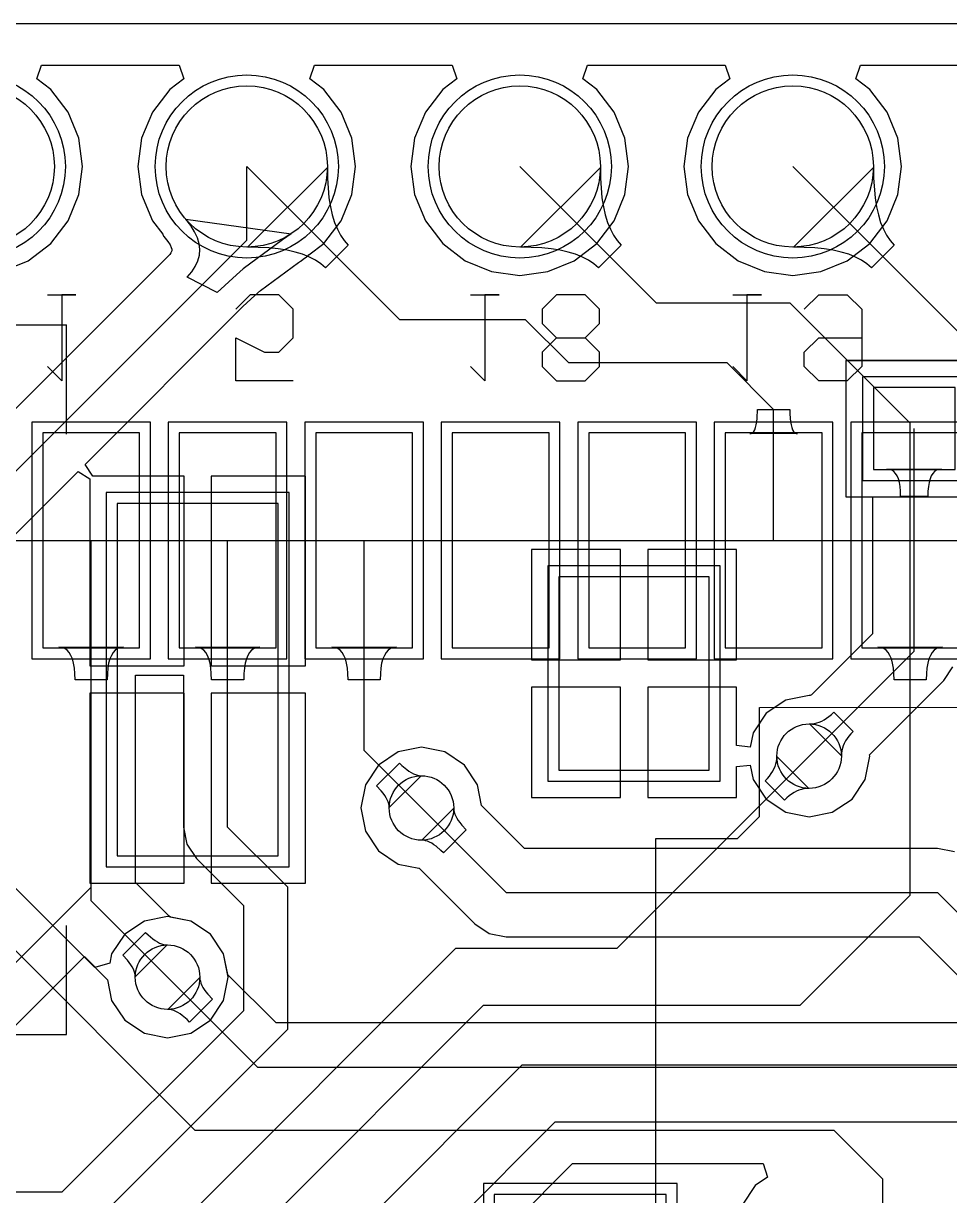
# Model space of a CAD drawing. Header units: millimetres. Extents: x 54.7 to 132.3, y 69.9 to 97.5.
# Drawn here: x 106.3 to 114.92, y 86.61 to 97.52 of the extents above; entities that cross this region are included whole.
import ezdxf

# ---------------------------------------------------------------- set-up
doc = ezdxf.new("R2010")
doc.units = ezdxf.units.MM
for name, color, linetype in [('BottomLayer', 5, 'Continuous'), ('BottomOverlay', 54, 'Continuous'), ('BottomPaste', 16, 'Continuous'), ('BottomSolder', 6, 'Continuous'), ('KeepOutLayer', 6, 'Continuous'), ('MultiLayer', 9, 'Continuous'), ('TopLayer', 1, 'Continuous'), ('TopOverlay', 2, 'Continuous'), ('TopPaste', 8, 'Continuous'), ('TopSolder', 216, 'Continuous')]:
    doc.layers.add(name, color=color, linetype=linetype)

# ---------------------------------------------------------------- blocks, each defined once
blk = doc.blocks.new('ESP32_WROVER_B_3')
at = {"layer": 'BottomLayer'}
for p, q in [((17, -4.63), (17, -5.53)), ((19, -4.63), (17, -4.63)), ((19, -5.53), (19, -4.63)), ((17, -5.53), (19, -5.53)), ((17, -5.9), (17, -6.8)), ((19, -5.9), (17, -5.9)), ((19, -6.8), (19, -5.9)), ((17, -6.8), (19, -6.8)), ((17, -7.17), (17, -8.07)), ((19, -7.17), (17, -7.17)), ((19, -8.07), (19, -7.17)), ((17, -8.07), (19, -8.07)), ((17, -8.44), (17, -9.34)), ((19, -8.44), (17, -8.44)), ((19, -9.34), (19, -8.44)), ((17, -9.34), (19, -9.34)), ((17, -9.71), (17, -10.61)), ((19, -9.71), (17, -9.71)), ((19, -10.61), (19, -9.71)), ((17, -10.61), (19, -10.61)), ((17, -10.98), (17, -11.88)), ((19, -10.98), (17, -10.98)), ((19, -11.88), (19, -10.98)), ((17, -11.88), (19, -11.88)), ((17, -12.25), (17, -13.15)), ((19, -12.25), (17, -12.25)), ((19, -13.15), (19, -12.25))]:
    blk.add_line(p, q, dxfattribs=at)
at = {"layer": 'BottomOverlay'}
blk.add_line((18, 1.1), (18, -30.35), dxfattribs=at)
at = {"layer": 'BottomPaste'}
for p, q in [((17, -4.63), (17, -5.53)), ((19, -4.63), (17, -4.63)), ((19, -5.53), (19, -4.63)), ((17, -5.53), (19, -5.53)), ((17, -5.9), (17, -6.8)), ((19, -5.9), (17, -5.9)), ((19, -6.8), (19, -5.9)), ((17, -6.8), (19, -6.8)), ((17, -7.17), (17, -8.07)), ((19, -7.17), (17, -7.17)), ((19, -8.07), (19, -7.17)), ((17, -8.07), (19, -8.07)), ((17, -8.44), (17, -9.34)), ((19, -8.44), (17, -8.44)), ((19, -9.34), (19, -8.44)), ((17, -9.34), (19, -9.34)), ((17, -9.71), (17, -10.61)), ((19, -9.71), (17, -9.71)), ((19, -10.61), (19, -9.71)), ((17, -10.61), (19, -10.61)), ((17, -10.98), (17, -11.88)), ((19, -10.98), (17, -10.98)), ((19, -11.88), (19, -10.98)), ((17, -11.88), (19, -11.88)), ((17, -12.25), (17, -13.15)), ((19, -12.25), (17, -12.25)), ((19, -13.15), (19, -12.25))]:
    blk.add_line(p, q, dxfattribs=at)
at = {"layer": 'BottomSolder'}
for p, q in [((16.898, -4.528), (16.898, -5.632)), ((19.102, -4.528), (16.898, -4.528)), ((19.102, -5.632), (19.102, -4.528)), ((16.898, -5.632), (19.102, -5.632)), ((16.898, -5.798), (16.898, -6.902)), ((19.102, -5.798), (16.898, -5.798)), ((19.102, -6.902), (19.102, -5.798)), ((16.898, -6.902), (19.102, -6.902)), ((16.898, -7.068), (16.898, -8.172)), ((19.102, -7.068), (16.898, -7.068)), ((19.102, -8.172), (19.102, -7.068)), ((16.898, -8.172), (19.102, -8.172)), ((16.898, -8.338), (16.898, -9.442)), ((19.102, -8.338), (16.898, -8.338)), ((19.102, -9.442), (19.102, -8.338)), ((16.898, -9.442), (19.102, -9.442)), ((16.898, -9.608), (16.898, -10.712)), ((19.102, -9.608), (16.898, -9.608)), ((19.102, -10.712), (19.102, -9.608)), ((16.898, -10.712), (19.102, -10.712)), ((16.898, -10.878), (16.898, -11.982)), ((19.102, -10.878), (16.898, -10.878)), ((19.102, -11.982), (19.102, -10.878)), ((16.898, -11.982), (19.102, -11.982)), ((16.898, -12.148), (16.898, -13.252)), ((19.102, -12.148), (16.898, -12.148)), ((19.102, -13.252), (19.102, -12.148))]:
    blk.add_line(p, q, dxfattribs=at)
blk = doc.blocks.new('TFC____8')
at = {"layer": 'TopLayer'}
for p, q in [((-4.841, 7.842), (-6.241, 7.842)), ((-6.241, 7.842), (-6.241, 6.042)), ((-4.841, 6.042), (-4.841, 7.842)), ((-6.241, 6.042), (-4.841, 6.042)), ((-5.241, 2.092), (-6.841, 2.092)), ((-6.841, 2.092), (-6.841, 1.392)), ((-5.241, 1.392), (-5.241, 2.092))]:
    blk.add_line(p, q, dxfattribs=at)
at = {"layer": 'TopOverlay'}
for p, q in [((-4.373, 6.626), (8.459, 6.642)), ((-4.373, 5.61), (-4.373, 6.626)), ((-4.577, 5.407), (-4.373, 5.61)), ((-5.339, 5.407), (-4.577, 5.407)), ((-5.339, -7.293), (-5.339, 5.407))]:
    blk.add_line(p, q, dxfattribs=at)
at = {"layer": 'TopPaste'}
for p, q in [((-4.841, 7.842), (-6.241, 7.842)), ((-6.241, 7.842), (-6.241, 6.042)), ((-4.841, 6.042), (-4.841, 7.842)), ((-6.241, 6.042), (-4.841, 6.042)), ((-5.241, 2.092), (-6.841, 2.092)), ((-6.841, 2.092), (-6.841, 1.392)), ((-5.241, 1.392), (-5.241, 2.092))]:
    blk.add_line(p, q, dxfattribs=at)
at = {"layer": 'TopSolder'}
for p, q in [((-4.739, 7.944), (-6.342, 7.944)), ((-6.342, 7.944), (-6.342, 5.94)), ((-4.739, 5.94), (-4.739, 7.944)), ((-6.342, 5.94), (-4.739, 5.94)), ((-5.139, 2.194), (-6.942, 2.194)), ((-6.942, 2.194), (-6.942, 1.29)), ((-5.139, 1.29), (-5.139, 2.194))]:
    blk.add_line(p, q, dxfattribs=at)
blk = doc.blocks.new('LM39100_11')
at = {"layer": 'TopLayer'}
for p, q in [((-1.589, 3.824), (-1.589, 2.325)), ((1.691, 3.824), (-1.589, 3.824)), ((1.691, 2.325), (1.691, 3.824)), ((-1.589, 2.325), (1.691, 2.325)), ((-2.731, -2.477), (-2.731, -3.975)), ((-1.74, -2.477), (-2.731, -2.477)), ((-1.74, -3.975), (-1.74, -2.477)), ((-0.444, -2.476), (-0.444, -3.976)), ((0.546, -2.476), (-0.444, -2.476)), ((0.546, -3.976), (0.546, -2.476)), ((1.841, -2.477), (1.841, -3.975)), ((2.832, -2.477), (1.841, -2.477)), ((2.832, -3.975), (2.832, -2.477)), ((-2.731, -3.975), (-1.74, -3.975)), ((-0.444, -3.976), (0.546, -3.976)), ((1.841, -3.975), (2.832, -3.975))]:
    blk.add_line(p, q, dxfattribs=at)
at = {"layer": 'TopOverlay'}
for p, q in [((-3.251, -2.21), (-3.251, 1.854)), ((-2.235, 1.854), (-3.251, 1.854)), ((3.353, 1.854), (2.337, 1.854)), ((3.353, -2.21), (3.353, 1.854))]:
    blk.add_line(p, q, dxfattribs=at)
at = {"layer": 'TopPaste'}
for p, q in [((-1.589, 3.824), (-1.589, 2.325)), ((1.691, 3.824), (-1.589, 3.824)), ((1.691, 2.325), (1.691, 3.824)), ((-1.589, 2.325), (1.691, 2.325)), ((-2.731, -2.477), (-2.731, -3.975)), ((-1.74, -2.477), (-2.731, -2.477)), ((-1.74, -3.975), (-1.74, -2.477)), ((-0.444, -2.476), (-0.444, -3.976)), ((0.546, -2.476), (-0.444, -2.476)), ((0.546, -3.976), (0.546, -2.476)), ((1.841, -2.477), (1.841, -3.975)), ((2.832, -2.477), (1.841, -2.477)), ((2.832, -3.975), (2.832, -2.477)), ((-2.731, -3.975), (-1.74, -3.975)), ((-0.444, -3.976), (0.546, -3.976)), ((1.841, -3.975), (2.832, -3.975))]:
    blk.add_line(p, q, dxfattribs=at)
at = {"layer": 'TopSolder'}
for p, q in [((-1.691, 3.925), (-1.691, 2.223)), ((1.792, 3.925), (-1.691, 3.925)), ((1.792, 2.223), (1.792, 3.925)), ((-1.691, 2.223), (1.792, 2.223)), ((-2.832, -2.375), (-2.832, -4.077)), ((-1.638, -2.375), (-2.832, -2.375)), ((-1.638, -4.077), (-1.638, -2.375)), ((-0.546, -2.374), (-0.546, -4.077)), ((0.647, -2.374), (-0.546, -2.374)), ((0.647, -4.077), (0.647, -2.374)), ((1.74, -2.375), (1.74, -4.077)), ((2.934, -2.375), (1.74, -2.375)), ((2.934, -4.077), (2.934, -2.375)), ((-2.832, -4.077), (-1.638, -4.077)), ((-0.546, -4.077), (0.647, -4.077)), ((1.74, -4.077), (2.934, -4.077))]:
    blk.add_line(p, q, dxfattribs=at)
blk = doc.blocks.new('R0603_28')
at = {"layer": 'TopLayer'}
for p, q in [((-1.0795, 0.381), (-1.0795, -0.381)), ((-0.3175, 0.381), (-1.0795, 0.381)), ((-0.3175, -0.381), (-0.3175, 0.381)), ((0.3175, 0.381), (0.3175, -0.381)), ((1.0795, 0.381), (0.3175, 0.381)), ((1.0795, -0.381), (1.0795, 0.381)), ((-1.0795, -0.381), (-0.3175, -0.381)), ((0.3175, -0.381), (1.0795, -0.381))]:
    blk.add_line(p, q, dxfattribs=at)
at = {"layer": 'TopOverlay'}
for p, q in [((-1.3335, -0.635), (-1.3335, 0.635)), ((-1.3335, 0.635), (1.3335, 0.635)), ((1.3335, -0.635), (1.3335, 0.635)), ((-1.3335, -0.635), (1.3335, -0.635))]:
    blk.add_line(p, q, dxfattribs=at)
at = {"layer": 'TopPaste'}
for p, q in [((-1.0795, 0.381), (-1.0795, -0.381)), ((-0.3175, 0.381), (-1.0795, 0.381)), ((-0.3175, -0.381), (-0.3175, 0.381)), ((0.3175, 0.381), (0.3175, -0.381)), ((1.0795, 0.381), (0.3175, 0.381)), ((1.0795, -0.381), (1.0795, 0.381)), ((-1.0795, -0.381), (-0.3175, -0.381)), ((0.3175, -0.381), (1.0795, -0.381))]:
    blk.add_line(p, q, dxfattribs=at)
at = {"layer": 'TopSolder'}
for p, q in [((-1.1811, 0.4826), (-1.1811, -0.4826)), ((-0.2159, 0.4826), (-1.1811, 0.4826)), ((-0.2159, -0.4826), (-0.2159, 0.4826)), ((0.2159, 0.4826), (0.2159, -0.4826)), ((1.1811, 0.4826), (0.2159, 0.4826)), ((1.1811, -0.4826), (1.1811, 0.4826)), ((-1.1811, -0.4826), (-0.2159, -0.4826)), ((0.2159, -0.4826), (1.1811, -0.4826))]:
    blk.add_line(p, q, dxfattribs=at)
blk = doc.blocks.new('HDR1X12_35')
at = {"layer": 'BottomLayer'}
for centre in [(12.7, 0), (15.24, 0), (17.78, 0), (20.32, 0)]:
    blk.add_circle(centre, 0.75, dxfattribs=at)
at = {"layer": 'BottomSolder'}
for centre in [(12.7, 0), (15.24, 0), (17.78, 0), (20.32, 0)]:
    blk.add_circle(centre, 0.852, dxfattribs=at)
at = {"layer": 'MultiLayer'}
for centre in [(12.7, 0), (15.24, 0), (17.78, 0), (20.32, 0)]:
    blk.add_circle(centre, 0.75, dxfattribs=at)
at = {"layer": 'TopLayer'}
for centre in [(12.7, 0), (15.24, 0), (17.78, 0), (20.32, 0)]:
    blk.add_circle(centre, 0.75, dxfattribs=at)
at = {"layer": 'TopSolder'}
for centre in [(12.7, 0), (15.24, 0), (17.78, 0), (20.32, 0)]:
    blk.add_circle(centre, 0.852, dxfattribs=at)

msp = doc.modelspace()

# ---------------------------------------------------------------- linework, layer by layer
at = {"layer": 'BottomLayer'}
for p, q in [((108.382, 96.19), (109.804, 94.767)), ((108.389, 95.44), (109.132, 96.182)), ((109.132, 96.182), (109.133, 96.081)), ((110.922, 96.19), (112.192, 94.92)), ((110.929, 95.44), (111.672, 96.182)), ((111.672, 96.182), (111.673, 96.081)), ((113.462, 96.19), (115.824, 93.828)), ((113.469, 95.44), (114.212, 96.182)), ((114.212, 96.182), (114.213, 96.081)), ((109.133, 96.081), (109.147, 95.897)), ((111.673, 96.081), (111.687, 95.897)), ((114.213, 96.081), (114.227, 95.897)), ((109.147, 95.897), (109.16, 95.814)), ((111.687, 95.897), (111.7, 95.814)), ((114.227, 95.897), (114.24, 95.814)), ((109.16, 95.814), (109.178, 95.739)), ((111.7, 95.814), (111.718, 95.739)), ((114.24, 95.814), (114.258, 95.739)), ((109.178, 95.739), (109.199, 95.67)), ((109.199, 95.67), (109.225, 95.607)), ((111.718, 95.739), (111.739, 95.67)), ((111.739, 95.67), (111.765, 95.607)), ((114.258, 95.739), (114.279, 95.67)), ((114.279, 95.67), (114.305, 95.607)), ((109.225, 95.607), (109.254, 95.551)), ((109.254, 95.551), (109.288, 95.501)), ((111.765, 95.607), (111.794, 95.551)), ((111.794, 95.551), (111.828, 95.501)), ((114.305, 95.607), (114.334, 95.551)), ((114.334, 95.551), (114.368, 95.501)), ((108.586, 95.434), (108.389, 95.44)), ((109.326, 95.458), (109.114, 95.246)), ((109.288, 95.501), (109.326, 95.458)), ((111.126, 95.434), (110.929, 95.44)), ((111.866, 95.458), (111.654, 95.246)), ((111.828, 95.501), (111.866, 95.458)), ((113.666, 95.434), (113.469, 95.44)), ((114.406, 95.458), (114.194, 95.246)), ((114.368, 95.501), (114.406, 95.458)), ((108.675, 95.425), (108.586, 95.434)), ((108.757, 95.411), (108.675, 95.425)), ((108.833, 95.394), (108.757, 95.411)), ((108.902, 95.373), (108.833, 95.394)), ((108.965, 95.347), (108.902, 95.373)), ((109.021, 95.317), (108.965, 95.347)), ((111.215, 95.425), (111.126, 95.434)), ((111.297, 95.411), (111.215, 95.425)), ((111.373, 95.394), (111.297, 95.411)), ((111.442, 95.373), (111.373, 95.394)), ((111.505, 95.347), (111.442, 95.373)), ((111.561, 95.317), (111.505, 95.347)), ((113.755, 95.425), (113.666, 95.434)), ((113.837, 95.411), (113.755, 95.425)), ((113.913, 95.394), (113.837, 95.411)), ((113.982, 95.373), (113.913, 95.394)), ((114.045, 95.347), (113.982, 95.373)), ((114.101, 95.317), (114.045, 95.347)), ((109.07, 95.284), (109.021, 95.317)), ((109.114, 95.246), (109.07, 95.284)), ((111.61, 95.284), (111.561, 95.317)), ((111.654, 95.246), (111.61, 95.284)), ((114.15, 95.284), (114.101, 95.317)), ((114.194, 95.246), (114.15, 95.284)), ((112.192, 94.92), (113.436, 94.92)), ((113.436, 94.92), (114.554, 93.802)), ((109.804, 94.767), (110.973, 94.767)), ((110.973, 94.767), (111.374, 94.366)), ((111.374, 94.366), (112.847, 94.366)), ((112.847, 94.366), (113.284, 93.929)), ((113.131, 93.848), (113.134, 93.929)), ((113.134, 93.929), (113.434, 93.929)), ((113.284, 92.71), (113.284, 93.929)), ((113.434, 93.929), (113.435, 93.886)), ((113.122, 93.785), (113.127, 93.814)), ((113.127, 93.814), (113.131, 93.848)), ((113.435, 93.886), (113.441, 93.814)), ((113.441, 93.814), (113.446, 93.785)), ((114.554, 92.71), (114.554, 93.802)), ((113.062, 93.704), (113.075, 93.706)), ((113.506, 93.704), (113.062, 93.704)), ((113.075, 93.706), (113.088, 93.713)), ((113.088, 93.713), (113.099, 93.724)), ((113.099, 93.724), (113.108, 93.74)), ((113.108, 93.74), (113.116, 93.76)), ((113.116, 93.76), (113.122, 93.785)), ((113.446, 93.785), (113.452, 93.76)), ((113.452, 93.76), (113.46, 93.74)), ((113.46, 93.74), (113.469, 93.724)), ((113.469, 93.724), (113.48, 93.713)), ((113.48, 93.713), (113.493, 93.706)), ((113.493, 93.706), (113.506, 93.704)), ((106.934, 89.484), (106.934, 92.71)), ((108.204, 90.043), (108.204, 92.71)), ((109.474, 90.754), (109.474, 92.71)), ((114.554, 89.408), (114.554, 92.71)), ((106.662, 91.713), (106.634, 91.716)), ((106.634, 91.716), (107.234, 91.716)), ((106.688, 91.704), (106.662, 91.713)), ((106.711, 91.689), (106.688, 91.704)), ((106.73, 91.668), (106.711, 91.689)), ((106.746, 91.64), (106.73, 91.668)), ((106.76, 91.607), (106.746, 91.64)), ((107.122, 91.64), (107.108, 91.607)), ((107.138, 91.668), (107.122, 91.64)), ((107.157, 91.689), (107.138, 91.668)), ((107.18, 91.704), (107.157, 91.689)), ((107.206, 91.713), (107.18, 91.704)), ((107.234, 91.716), (107.206, 91.713)), ((107.932, 91.713), (107.904, 91.716)), ((107.904, 91.716), (108.504, 91.716)), ((107.958, 91.704), (107.932, 91.713)), ((107.981, 91.689), (107.958, 91.704)), ((108, 91.668), (107.981, 91.689)), ((108.016, 91.64), (108, 91.668)), ((108.03, 91.607), (108.016, 91.64)), ((108.392, 91.64), (108.378, 91.607)), ((108.408, 91.668), (108.392, 91.64)), ((108.427, 91.689), (108.408, 91.668)), ((108.45, 91.704), (108.427, 91.689)), ((108.476, 91.713), (108.45, 91.704)), ((108.504, 91.716), (108.476, 91.713)), ((109.202, 91.713), (109.174, 91.716)), ((109.174, 91.716), (109.774, 91.716)), ((109.228, 91.704), (109.202, 91.713)), ((109.251, 91.689), (109.228, 91.704)), ((109.27, 91.668), (109.251, 91.689)), ((109.286, 91.64), (109.27, 91.668)), ((109.3, 91.607), (109.286, 91.64)), ((109.662, 91.64), (109.648, 91.607)), ((109.678, 91.668), (109.662, 91.64)), ((109.697, 91.689), (109.678, 91.668)), ((109.72, 91.704), (109.697, 91.689)), ((109.746, 91.713), (109.72, 91.704)), ((109.774, 91.716), (109.746, 91.713)), ((114.282, 91.713), (114.254, 91.716)), ((114.254, 91.716), (114.854, 91.716)), ((114.308, 91.704), (114.282, 91.713)), ((114.331, 91.689), (114.308, 91.704)), ((114.35, 91.668), (114.331, 91.689)), ((114.366, 91.64), (114.35, 91.668)), ((114.38, 91.607), (114.366, 91.64)), ((114.742, 91.64), (114.728, 91.607)), ((114.758, 91.668), (114.742, 91.64)), ((114.777, 91.689), (114.758, 91.668)), ((114.8, 91.704), (114.777, 91.689)), ((114.826, 91.713), (114.8, 91.704)), ((114.854, 91.716), (114.826, 91.713)), ((106.771, 91.568), (106.76, 91.607)), ((106.778, 91.522), (106.771, 91.568)), ((106.782, 91.471), (106.778, 91.522)), ((107.09, 91.522), (107.086, 91.471)), ((107.097, 91.568), (107.09, 91.522)), ((107.108, 91.607), (107.097, 91.568)), ((108.041, 91.568), (108.03, 91.607)), ((108.048, 91.522), (108.041, 91.568)), ((108.052, 91.471), (108.048, 91.522)), ((108.36, 91.522), (108.356, 91.471)), ((108.367, 91.568), (108.36, 91.522)), ((108.378, 91.607), (108.367, 91.568)), ((109.311, 91.568), (109.3, 91.607)), ((109.318, 91.522), (109.311, 91.568)), ((109.322, 91.471), (109.318, 91.522)), ((109.63, 91.522), (109.626, 91.471)), ((109.637, 91.568), (109.63, 91.522)), ((109.648, 91.607), (109.637, 91.568)), ((114.391, 91.568), (114.38, 91.607)), ((114.398, 91.522), (114.391, 91.568)), ((114.402, 91.471), (114.398, 91.522)), ((114.71, 91.522), (114.706, 91.471)), ((114.717, 91.568), (114.71, 91.522)), ((114.728, 91.607), (114.717, 91.568)), ((106.784, 91.413), (106.782, 91.471)), ((107.084, 91.413), (106.784, 91.413)), ((107.086, 91.471), (107.084, 91.413)), ((107.346, 89.528), (107.346, 91.456)), ((107.346, 91.456), (107.5, 91.456)), ((107.5, 91.456), (107.5, 91.456)), ((107.5, 91.456), (107.792, 91.456)), ((107.792, 91.456), (107.792, 90.043)), ((108.054, 91.413), (108.052, 91.471)), ((108.354, 91.413), (108.054, 91.413)), ((108.356, 91.471), (108.354, 91.413)), ((109.324, 91.413), (109.322, 91.471)), ((109.624, 91.413), (109.324, 91.413)), ((109.626, 91.471), (109.624, 91.413)), ((114.404, 91.413), (114.402, 91.471)), ((114.704, 91.413), (114.404, 91.413)), ((114.706, 91.471), (114.704, 91.413)), ((109.474, 90.754), (110.007, 90.221)), ((109.59, 90.426), (109.802, 90.638)), ((109.802, 90.638), (109.826, 90.615)), ((111.827, 88.916), (113.614, 90.703)), ((113.305, 90.631), (113.31, 90.654)), ((113.31, 90.654), (113.313, 90.677)), ((113.313, 90.677), (113.314, 90.7)), ((113.314, 90.7), (113.611, 90.403)), ((109.826, 90.615), (109.87, 90.578)), ((109.87, 90.578), (109.891, 90.563)), ((109.891, 90.563), (109.912, 90.55)), ((109.912, 90.55), (109.932, 90.539)), ((109.932, 90.539), (109.951, 90.531)), ((109.951, 90.531), (109.969, 90.525)), ((113.245, 90.518), (113.261, 90.541)), ((113.261, 90.541), (113.275, 90.563)), ((113.275, 90.563), (113.287, 90.586)), ((113.287, 90.586), (113.297, 90.608)), ((113.297, 90.608), (113.305, 90.631)), ((109.633, 90.38), (109.59, 90.426)), ((110.004, 90.521), (109.707, 90.224)), ((109.969, 90.525), (109.987, 90.522)), ((109.987, 90.522), (110.004, 90.521)), ((113.205, 90.474), (113.226, 90.496)), ((113.385, 90.294), (113.205, 90.474)), ((113.226, 90.496), (113.245, 90.518)), ((109.65, 90.358), (109.633, 90.38)), ((109.666, 90.337), (109.65, 90.358)), ((109.679, 90.316), (109.666, 90.337)), ((109.689, 90.296), (109.679, 90.316)), ((113.407, 90.315), (113.385, 90.294)), ((113.429, 90.334), (113.407, 90.315)), ((113.451, 90.35), (113.429, 90.334)), ((113.474, 90.365), (113.451, 90.35)), ((113.496, 90.377), (113.474, 90.365)), ((113.519, 90.386), (113.496, 90.377)), ((113.542, 90.394), (113.519, 90.386)), ((113.565, 90.399), (113.542, 90.394)), ((113.588, 90.403), (113.565, 90.399)), ((113.611, 90.403), (113.588, 90.403)), ((109.697, 90.277), (109.689, 90.296)), ((109.703, 90.259), (109.697, 90.277)), ((109.706, 90.241), (109.703, 90.259)), ((109.707, 90.224), (109.706, 90.241)), ((107.792, 90.043), (107.823, 89.885)), ((108.204, 90.043), (108.763, 89.484)), ((107.823, 89.885), (107.913, 89.752)), ((107.913, 89.752), (108.351, 89.314)), ((105.105, 87.655), (106.934, 89.484)), ((106.934, 89.357), (106.934, 89.484)), ((107.661, 89.213), (107.346, 89.528)), ((108.763, 88.163), (108.763, 89.484)), ((106.934, 89.357), (107.645, 88.646)), ((113.531, 88.385), (114.554, 89.408)), ((108.351, 89.314), (108.351, 88.334)), ((107.668, 89.207), (107.661, 89.213)), ((107.669, 89.206), (107.668, 89.207)), ((107.861, 89.168), (107.669, 89.206)), ((108.045, 89.045), (107.861, 89.168)), ((107.228, 88.851), (107.44, 89.063)), ((107.44, 89.063), (107.464, 89.041)), ((107.464, 89.041), (107.508, 89.003)), ((107.508, 89.003), (107.529, 88.988)), ((108.167, 88.862), (108.045, 89.045)), ((105.712, 84.3), (110.328, 88.916)), ((107.642, 88.946), (107.345, 88.649)), ((107.529, 88.988), (107.55, 88.975)), ((107.55, 88.975), (107.57, 88.964)), ((107.57, 88.964), (107.589, 88.956)), ((107.589, 88.956), (107.607, 88.95)), ((107.607, 88.95), (107.625, 88.947)), ((107.625, 88.947), (107.642, 88.946)), ((110.328, 88.916), (111.827, 88.916)), ((105.396, 87.364), (106.871, 88.838)), ((106.871, 88.838), (107.081, 88.628)), ((107.271, 88.805), (107.228, 88.851)), ((107.288, 88.783), (107.271, 88.805)), ((107.303, 88.762), (107.288, 88.783)), ((108.21, 88.646), (108.167, 88.862)), ((107.316, 88.741), (107.303, 88.762)), ((107.327, 88.722), (107.316, 88.741)), ((107.335, 88.702), (107.327, 88.722)), ((107.341, 88.684), (107.335, 88.702)), ((107.344, 88.666), (107.341, 88.684)), ((107.081, 88.628), (107.082, 88.626)), ((107.082, 88.626), (107.085, 88.622)), ((107.085, 88.622), (107.123, 88.43)), ((107.345, 88.649), (107.344, 88.666)), ((108.167, 88.43), (108.21, 88.646)), ((105.969, 83.769), (110.584, 88.385)), ((107.123, 88.43), (107.246, 88.247)), ((108.045, 88.247), (108.167, 88.43)), ((110.584, 88.385), (113.531, 88.385)), ((108.351, 88.334), (106.662, 86.645)), ((107.246, 88.247), (107.429, 88.124)), ((107.861, 88.124), (108.045, 88.247)), ((106.832, 86.233), (108.763, 88.163)), ((107.429, 88.124), (107.645, 88.081)), ((107.645, 88.081), (107.861, 88.124)), ((102.895, 79.781), (110.945, 87.831)), ((110.945, 87.831), (117.238, 87.831)), ((102.921, 78.969), (111.252, 87.3)), ((111.252, 87.3), (117.018, 87.3)), ((103.195, 78.694), (111.413, 86.911)), ((111.413, 86.911), (113.188, 86.911)), ((113.188, 86.911), (113.227, 86.784)), ((113.227, 86.784), (113.113, 86.709)), ((106.662, 86.645), (103.142, 86.645)), ((113.113, 86.709), (112.991, 86.525))]:
    msp.add_line(p, q, dxfattribs=at)
for centre in [(113.614, 90.703), (110.007, 90.221), (107.645, 88.646)]:
    msp.add_circle(centre, 0.3, dxfattribs=at)
at = {"layer": 'BottomOverlay'}
for p, q in [((106.527, 94.996), (106.793, 94.996)), ((106.793, 94.996), (106.66, 94.996)), ((106.66, 94.996), (106.66, 94.196)), ((108.413, 94.996), (108.28, 94.863)), ((108.68, 94.996), (108.413, 94.996)), ((108.813, 94.863), (108.68, 94.996)), ((110.465, 94.996), (110.731, 94.996)), ((110.731, 94.996), (110.598, 94.996)), ((110.598, 94.996), (110.598, 94.196)), ((111.264, 94.996), (111.131, 94.863)), ((111.531, 94.996), (111.264, 94.996)), ((111.664, 94.863), (111.531, 94.996)), ((112.903, 94.996), (113.17, 94.996)), ((113.17, 94.996), (113.036, 94.996)), ((113.036, 94.996), (113.036, 94.196)), ((113.569, 94.863), (113.703, 94.996)), ((113.703, 94.996), (113.969, 94.996)), ((113.969, 94.996), (114.103, 94.863)), ((108.813, 94.596), (108.813, 94.863)), ((111.131, 94.863), (111.131, 94.729)), ((111.664, 94.729), (111.664, 94.863)), ((114.103, 94.863), (114.103, 94.33)), ((111.131, 94.729), (111.264, 94.596)), ((111.531, 94.596), (111.664, 94.729)), ((108.28, 94.196), (108.28, 94.596)), ((108.28, 94.596), (108.547, 94.463)), ((108.68, 94.463), (108.813, 94.596)), ((111.264, 94.596), (111.131, 94.463)), ((111.264, 94.596), (111.531, 94.596)), ((111.664, 94.463), (111.531, 94.596)), ((113.569, 94.463), (113.703, 94.596)), ((113.703, 94.596), (114.103, 94.596)), ((108.547, 94.463), (108.68, 94.463)), ((111.131, 94.463), (111.131, 94.33)), ((111.664, 94.33), (111.664, 94.463)), ((113.569, 94.33), (113.569, 94.463)), ((106.66, 94.196), (106.527, 94.33)), ((110.598, 94.196), (110.465, 94.33)), ((111.131, 94.33), (111.264, 94.196)), ((111.531, 94.196), (111.664, 94.33)), ((113.036, 94.196), (112.903, 94.33)), ((113.703, 94.196), (113.569, 94.33)), ((114.103, 94.33), (113.969, 94.196)), ((108.813, 94.196), (108.28, 94.196)), ((111.264, 94.196), (111.531, 94.196)), ((113.969, 94.196), (113.703, 94.196))]:
    msp.add_line(p, q, dxfattribs=at)
at = {"layer": 'KeepOutLayer'}
msp.add_line((58.532, 97.521), (130.127, 97.521), dxfattribs=at)
at = {"layer": 'MultiLayer'}
for centre in [(113.614, 90.703), (110.007, 90.221), (107.645, 88.646)]:
    msp.add_circle(centre, 0.3, dxfattribs=at)
at = {"layer": 'TopLayer'}
for p, q in [((106.428, 97.006), (106.471, 97.133)), ((106.471, 97.133), (107.753, 97.133)), ((107.753, 97.133), (107.796, 97.006)), ((108.968, 97.006), (109.011, 97.133)), ((109.011, 97.133), (110.293, 97.133)), ((110.293, 97.133), (110.336, 97.006)), ((111.508, 97.006), (111.551, 97.133)), ((111.551, 97.133), (112.833, 97.133)), ((112.833, 97.133), (112.876, 97.006)), ((114.048, 97.006), (114.091, 97.133)), ((114.091, 97.133), (115.373, 97.133)), ((106.558, 96.906), (106.428, 97.006)), ((107.796, 97.006), (107.666, 96.906)), ((109.098, 96.906), (108.968, 97.006)), ((110.336, 97.006), (110.206, 96.906)), ((111.638, 96.906), (111.508, 97.006)), ((112.876, 97.006), (112.746, 96.906)), ((114.178, 96.906), (114.048, 97.006)), ((106.719, 96.696), (106.558, 96.906)), ((107.666, 96.906), (107.505, 96.696)), ((109.259, 96.696), (109.098, 96.906)), ((110.206, 96.906), (110.045, 96.696)), ((111.799, 96.696), (111.638, 96.906)), ((112.746, 96.906), (112.585, 96.696)), ((114.339, 96.696), (114.178, 96.906)), ((106.82, 96.452), (106.719, 96.696)), ((107.505, 96.696), (107.404, 96.452)), ((109.36, 96.452), (109.259, 96.696)), ((110.045, 96.696), (109.944, 96.452)), ((111.9, 96.452), (111.799, 96.696)), ((112.585, 96.696), (112.484, 96.452)), ((114.44, 96.452), (114.339, 96.696)), ((106.854, 96.19), (106.82, 96.452)), ((107.404, 96.452), (107.369, 96.19)), ((109.394, 96.19), (109.36, 96.452)), ((109.944, 96.452), (109.909, 96.19)), ((111.934, 96.19), (111.9, 96.452)), ((112.484, 96.452), (112.449, 96.19)), ((114.474, 96.19), (114.44, 96.452)), ((106.82, 95.928), (106.854, 96.19)), ((107.369, 96.19), (107.404, 95.928)), ((108.382, 95.504), (108.382, 96.19)), ((109.36, 95.928), (109.394, 96.19)), ((109.909, 96.19), (109.944, 95.928)), ((111.9, 95.928), (111.934, 96.19)), ((112.449, 96.19), (112.484, 95.928)), ((114.44, 95.928), (114.474, 96.19)), ((106.719, 95.683), (106.82, 95.928)), ((107.404, 95.928), (107.505, 95.683)), ((109.259, 95.683), (109.36, 95.928)), ((109.944, 95.928), (110.045, 95.683)), ((111.799, 95.683), (111.9, 95.928)), ((112.484, 95.928), (112.585, 95.683)), ((114.339, 95.683), (114.44, 95.928)), ((106.558, 95.474), (106.719, 95.683)), ((107.505, 95.683), (107.6, 95.559)), ((107.861, 95.641), (107.815, 95.699)), ((107.815, 95.699), (108.794, 95.563)), ((109.098, 95.474), (109.259, 95.683)), ((110.045, 95.683), (110.206, 95.474)), ((111.638, 95.474), (111.799, 95.683)), ((112.585, 95.683), (112.746, 95.474)), ((114.178, 95.474), (114.339, 95.683)), ((107.6, 95.559), (107.608, 95.543)), ((107.897, 95.583), (107.861, 95.641)), ((107.923, 95.527), (107.897, 95.583)), ((108.794, 95.563), (108.713, 95.509)), ((103.53, 90.653), (108.382, 95.504)), ((106.348, 95.313), (106.558, 95.474)), ((107.608, 95.543), (107.61, 95.541)), ((107.61, 95.541), (107.611, 95.539)), ((107.611, 95.539), (107.649, 95.491)), ((107.649, 95.491), (107.669, 95.46)), ((107.669, 95.46), (107.68, 95.436)), ((107.939, 95.471), (107.923, 95.527)), ((107.945, 95.417), (107.939, 95.471)), ((108.713, 95.509), (108.35, 95.238)), ((108.96, 95.368), (109.098, 95.474)), ((110.206, 95.474), (110.415, 95.313)), ((111.428, 95.313), (111.638, 95.474)), ((112.746, 95.474), (112.955, 95.313)), ((113.968, 95.313), (114.178, 95.474)), ((107.666, 95.371), (103.512, 91.217)), ((107.677, 95.387), (107.666, 95.371)), ((107.683, 95.399), (107.677, 95.387)), ((107.68, 95.436), (107.684, 95.42)), ((107.685, 95.406), (107.683, 95.399)), ((107.684, 95.42), (107.685, 95.412)), ((107.685, 95.412), (107.685, 95.406)), ((107.927, 95.311), (107.941, 95.364)), ((107.941, 95.364), (107.945, 95.417)), ((108.888, 95.313), (108.907, 95.327)), ((108.907, 95.327), (108.937, 95.348)), ((108.937, 95.348), (108.943, 95.353)), ((108.943, 95.353), (108.95, 95.356)), ((108.95, 95.356), (108.96, 95.368)), ((106.104, 95.212), (106.348, 95.313)), ((107.87, 95.21), (107.903, 95.26)), ((107.903, 95.26), (107.927, 95.311)), ((108.35, 95.238), (108.285, 95.183)), ((108.511, 95.035), (108.863, 95.298)), ((108.863, 95.298), (108.881, 95.31)), ((108.881, 95.31), (108.888, 95.313)), ((110.415, 95.313), (110.66, 95.212)), ((111.184, 95.212), (111.428, 95.313)), ((112.955, 95.313), (113.2, 95.212)), ((113.724, 95.212), (113.968, 95.313)), ((107.826, 95.16), (107.87, 95.21)), ((108.108, 95.018), (107.826, 95.16)), ((108.285, 95.183), (108.108, 95.018)), ((110.66, 95.212), (110.922, 95.177)), ((110.922, 95.177), (111.184, 95.212)), ((113.2, 95.212), (113.462, 95.177)), ((113.462, 95.177), (113.724, 95.212)), ((108.457, 94.989), (108.511, 95.035)), ((108.346, 94.886), (108.457, 94.989)), ((106.877, 93.417), (108.346, 94.886)), ((115.227, 94.386), (113.957, 94.386)), ((113.957, 94.386), (113.957, 93.116)), ((114.592, 91.681), (114.592, 93.751)), ((106.949, 93.309), (106.877, 93.417)), ((114.362, 93.371), (114.338, 93.373)), ((114.338, 93.373), (114.846, 93.373)), ((114.384, 93.363), (114.362, 93.371)), ((114.822, 93.371), (114.8, 93.363)), ((114.846, 93.373), (114.822, 93.371)), ((104.097, 90.637), (106.814, 93.353)), ((106.814, 93.353), (106.922, 93.282)), ((106.922, 93.282), (106.922, 93.193)), ((107.046, 93.309), (106.949, 93.309)), ((107.798, 93.309), (107.046, 93.309)), ((107.798, 91.542), (107.798, 93.309)), ((108.929, 93.309), (108.052, 93.309)), ((108.052, 93.309), (108.052, 91.542)), ((108.929, 91.542), (108.929, 93.309)), ((114.403, 93.351), (114.384, 93.363)), ((114.419, 93.333), (114.403, 93.351)), ((114.433, 93.31), (114.419, 93.333)), ((114.445, 93.282), (114.433, 93.31)), ((114.454, 93.249), (114.445, 93.282)), ((114.739, 93.282), (114.731, 93.249)), ((114.751, 93.31), (114.739, 93.282)), ((114.765, 93.333), (114.751, 93.31)), ((114.781, 93.351), (114.765, 93.333)), ((114.8, 93.363), (114.781, 93.351)), ((106.922, 93.193), (106.922, 91.542)), ((114.46, 93.211), (114.454, 93.249)), ((114.464, 93.168), (114.46, 93.211)), ((114.465, 93.119), (114.464, 93.168)), ((114.72, 93.168), (114.719, 93.119)), ((114.724, 93.211), (114.72, 93.168)), ((114.731, 93.249), (114.724, 93.211)), ((113.957, 93.116), (114.204, 93.116)), ((114.204, 93.116), (114.204, 91.842)), ((114.719, 93.119), (114.465, 93.119)), ((111.858, 92.627), (111.031, 92.627)), ((111.031, 92.627), (111.031, 91.6)), ((111.858, 91.6), (111.858, 92.627)), ((112.939, 92.627), (112.112, 92.627)), ((112.112, 92.627), (112.112, 91.6)), ((112.939, 91.6), (112.939, 92.627)), ((114.204, 91.842), (113.635, 91.273)), ((113.614, 90.703), (114.592, 91.681)), ((106.922, 91.542), (107.798, 91.542)), ((108.052, 91.542), (108.929, 91.542)), ((111.031, 91.6), (111.858, 91.6)), ((112.112, 91.6), (112.939, 91.6)), ((114.867, 91.407), (114.951, 91.533)), ((114.184, 90.724), (114.867, 91.407)), ((111.858, 91.346), (111.031, 91.346)), ((111.031, 91.346), (111.031, 90.319)), ((111.858, 90.319), (111.858, 91.346)), ((112.939, 91.346), (112.112, 91.346)), ((112.112, 91.346), (112.112, 90.319)), ((112.939, 90.801), (112.939, 91.346)), ((107.798, 91.288), (106.922, 91.288)), ((106.922, 91.288), (106.922, 89.521)), ((107.798, 89.521), (107.798, 91.288)), ((108.929, 91.288), (108.052, 91.288)), ((108.052, 91.288), (108.052, 89.521)), ((108.929, 89.521), (108.929, 91.288)), ((113.398, 91.225), (113.215, 91.103)), ((113.614, 91.268), (113.398, 91.225)), ((113.624, 91.266), (113.614, 91.268)), ((113.631, 91.27), (113.624, 91.266)), ((113.635, 91.273), (113.631, 91.27)), ((113.215, 91.103), (113.092, 90.92)), ((113.799, 91.073), (113.822, 91.092)), ((113.822, 91.092), (113.844, 91.113)), ((113.844, 91.113), (114.023, 90.933)), ((113.617, 91.003), (113.64, 91.004)), ((113.914, 90.706), (113.617, 91.003)), ((113.64, 91.004), (113.663, 91.007)), ((113.663, 91.007), (113.686, 91.013)), ((113.686, 91.013), (113.709, 91.02)), ((113.709, 91.02), (113.732, 91.03)), ((113.732, 91.03), (113.755, 91.042)), ((113.755, 91.042), (113.777, 91.056)), ((113.777, 91.056), (113.799, 91.073)), ((113.092, 90.92), (113.066, 90.788)), ((113.967, 90.866), (113.953, 90.844)), ((113.984, 90.889), (113.967, 90.866)), ((114.002, 90.911), (113.984, 90.889)), ((114.023, 90.933), (114.002, 90.911)), ((110.007, 90.786), (109.791, 90.743)), ((110.224, 90.743), (110.007, 90.786)), ((113.066, 90.788), (112.939, 90.801)), ((113.918, 90.753), (113.915, 90.73)), ((113.924, 90.776), (113.918, 90.753)), ((113.931, 90.798), (113.924, 90.776)), ((113.941, 90.821), (113.931, 90.798)), ((113.953, 90.844), (113.941, 90.821)), ((109.791, 90.743), (109.608, 90.62)), ((110.407, 90.62), (110.224, 90.743)), ((113.915, 90.73), (113.914, 90.706)), ((114.136, 90.487), (114.179, 90.703)), ((114.177, 90.714), (114.181, 90.72)), ((114.179, 90.703), (114.177, 90.714)), ((114.181, 90.72), (114.184, 90.724)), ((109.608, 90.62), (109.486, 90.437)), ((110.529, 90.437), (110.407, 90.62)), ((112.939, 90.606), (113.066, 90.619)), ((112.939, 90.319), (112.939, 90.606)), ((113.066, 90.619), (113.092, 90.487)), ((109.486, 90.437), (109.443, 90.221)), ((110.567, 90.245), (110.529, 90.437)), ((113.092, 90.487), (113.215, 90.304)), ((114.014, 90.304), (114.136, 90.487)), ((111.031, 90.319), (111.858, 90.319)), ((112.112, 90.319), (112.939, 90.319)), ((109.443, 90.221), (109.486, 90.005)), ((110.007, 90.221), (110.795, 89.433)), ((110.01, 89.921), (110.307, 90.218)), ((110.307, 90.218), (110.308, 90.201)), ((110.308, 90.201), (110.312, 90.183)), ((110.57, 90.241), (110.567, 90.245)), ((110.572, 90.239), (110.57, 90.241)), ((110.965, 89.845), (110.572, 90.239)), ((113.215, 90.304), (113.398, 90.182)), ((113.83, 90.182), (114.014, 90.304)), ((110.312, 90.183), (110.318, 90.164)), ((110.318, 90.164), (110.326, 90.145)), ((110.326, 90.145), (110.336, 90.125)), ((110.336, 90.125), (110.349, 90.105)), ((110.349, 90.105), (110.364, 90.084)), ((113.398, 90.182), (113.614, 90.139)), ((113.614, 90.139), (113.83, 90.182)), ((109.486, 90.005), (109.608, 89.821)), ((110.424, 90.016), (110.212, 89.804)), ((110.364, 90.084), (110.382, 90.062)), ((110.382, 90.062), (110.424, 90.016)), ((110.028, 89.92), (110.01, 89.921)), ((110.045, 89.916), (110.028, 89.92)), ((110.064, 89.911), (110.045, 89.916)), ((110.083, 89.902), (110.064, 89.911)), ((110.103, 89.892), (110.083, 89.902)), ((110.123, 89.879), (110.103, 89.892)), ((110.145, 89.864), (110.123, 89.879)), ((109.608, 89.821), (109.791, 89.699)), ((110.189, 89.826), (110.145, 89.864)), ((110.212, 89.804), (110.189, 89.826)), ((114.808, 89.845), (110.965, 89.845)), ((114.966, 89.814), (114.808, 89.845)), ((109.791, 89.699), (109.983, 89.661)), ((109.983, 89.661), (109.985, 89.66)), ((109.985, 89.66), (109.992, 89.654)), ((109.992, 89.654), (110.504, 89.142)), ((105.664, 89.459), (107.899, 87.224)), ((106.969, 88.736), (106.185, 89.521)), ((106.922, 89.521), (107.798, 89.521)), ((108.052, 89.521), (108.929, 89.521)), ((110.795, 89.433), (114.808, 89.433)), ((114.808, 89.433), (117.424, 86.817)), ((107.429, 89.168), (107.246, 89.045)), ((107.645, 89.211), (107.429, 89.168)), ((107.861, 89.168), (107.645, 89.211)), ((108.045, 89.045), (107.861, 89.168)), ((110.504, 89.142), (110.637, 89.053)), ((107.246, 89.045), (107.123, 88.862)), ((108.167, 88.862), (108.045, 89.045)), ((110.637, 89.053), (110.795, 89.021)), ((110.795, 89.021), (114.637, 89.021)), ((114.637, 89.021), (117.012, 86.647)), ((107.123, 88.862), (107.107, 88.778)), ((108.205, 88.67), (108.167, 88.862)), ((107.107, 88.778), (106.969, 88.736)), ((107.645, 88.646), (108.483, 87.808)), ((107.648, 88.346), (107.945, 88.643)), ((107.945, 88.643), (107.946, 88.626)), ((107.946, 88.626), (107.95, 88.608)), ((107.95, 88.608), (107.955, 88.59)), ((107.955, 88.59), (107.964, 88.57)), ((107.964, 88.57), (107.974, 88.551)), ((108.208, 88.666), (108.205, 88.67)), ((108.21, 88.664), (108.208, 88.666)), ((108.654, 88.22), (108.21, 88.664)), ((107.974, 88.551), (107.987, 88.53)), ((107.987, 88.53), (108.002, 88.509)), ((108.002, 88.509), (108.02, 88.487)), ((108.02, 88.487), (108.062, 88.441)), ((108.062, 88.441), (107.85, 88.229)), ((107.665, 88.345), (107.648, 88.346)), ((107.683, 88.342), (107.665, 88.345)), ((107.702, 88.336), (107.683, 88.342)), ((107.721, 88.328), (107.702, 88.336)), ((107.741, 88.317), (107.721, 88.328)), ((107.761, 88.304), (107.741, 88.317)), ((107.782, 88.289), (107.761, 88.304)), ((107.827, 88.251), (107.782, 88.289)), ((107.85, 88.229), (107.827, 88.251)), ((115.011, 88.22), (108.654, 88.22)), ((108.483, 87.808), (115.011, 87.808)), ((107.899, 87.224), (113.843, 87.224)), ((113.843, 87.224), (114.3, 86.766)), ((114.3, 84.785), (114.3, 86.766))]:
    msp.add_line(p, q, dxfattribs=at)
for centre in [(113.614, 90.703), (110.007, 90.221), (107.645, 88.646)]:
    msp.add_circle(centre, 0.3, dxfattribs=at)

# ---------------------------------------------------------------- block references
for name, p, rotation in [('HDR1X12_35', (126.162, 96.19), 180), ('LM39100_11', (104.851, 91.465), 270), ('R0603_28', (115.291, 93.751), 360), ('ESP32_WROVER_B_3', (101.854, 74.71), 90)]:
    msp.add_blockref(name, p, dxfattribs=dict(rotation=rotation))
msp.add_blockref('TFC____8', (117.526, 84.531))

doc.saveas('drawing.dxf')
